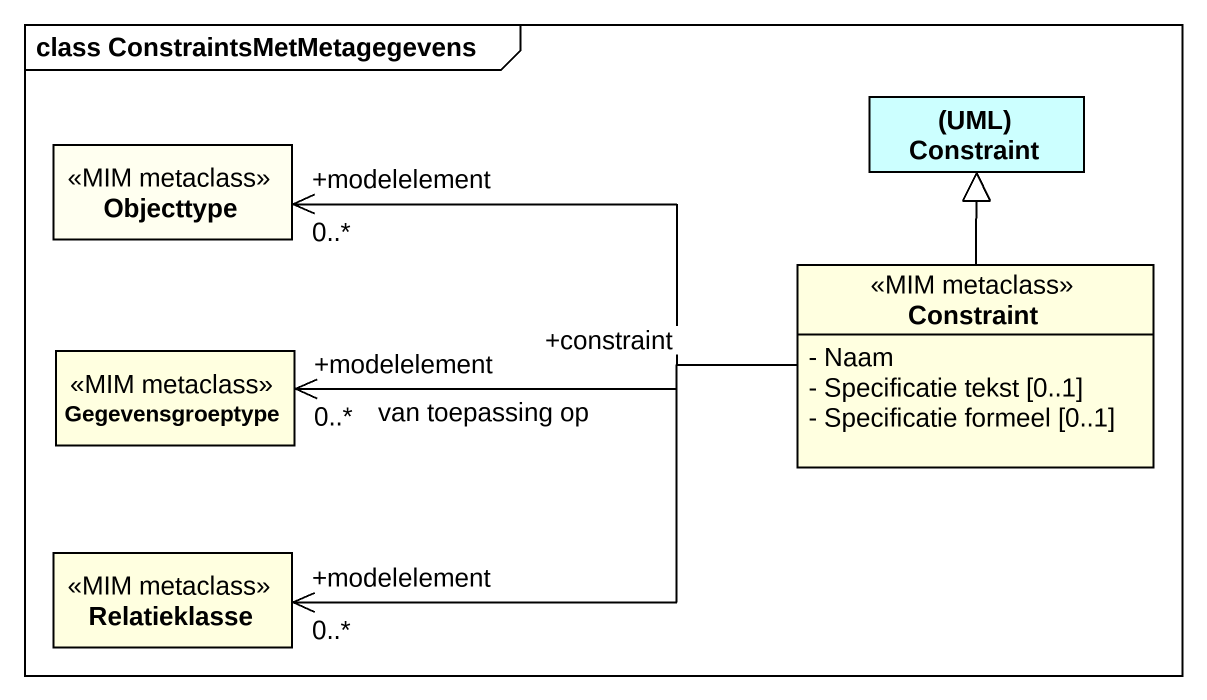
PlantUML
@startuml
mainframe class ConstraintsMetMetagegevens
hide circle
hide empty members
skinparam classAttributeIconSize 0
class Objecttype <<MIM metaclass>> #FFFFF0
class "(UML) Constraint" as UML_Constraint #CCFFFF
class Constraint <<MIM metaclass>> #FFFFE0 {
  - Naam
  - Specificatie tekst [0..1]
  - Specificatie formeel [0..1]
}
class Gegevensgroeptype <<MIM metaclass>> #FFFFE0
class Relatieklasse <<MIM metaclass>> #FFFFE0
Objecttype "+modelelement\n0..*" <-right- Constraint
Constraint -up-|> UML_Constraint
Gegevensgroeptype "+modelelement\n0..*" <-right- "+constraint" Constraint : van toepassing op
Relatieklasse "+modelelement\n0..*" <-right- Constraint
@enduml
